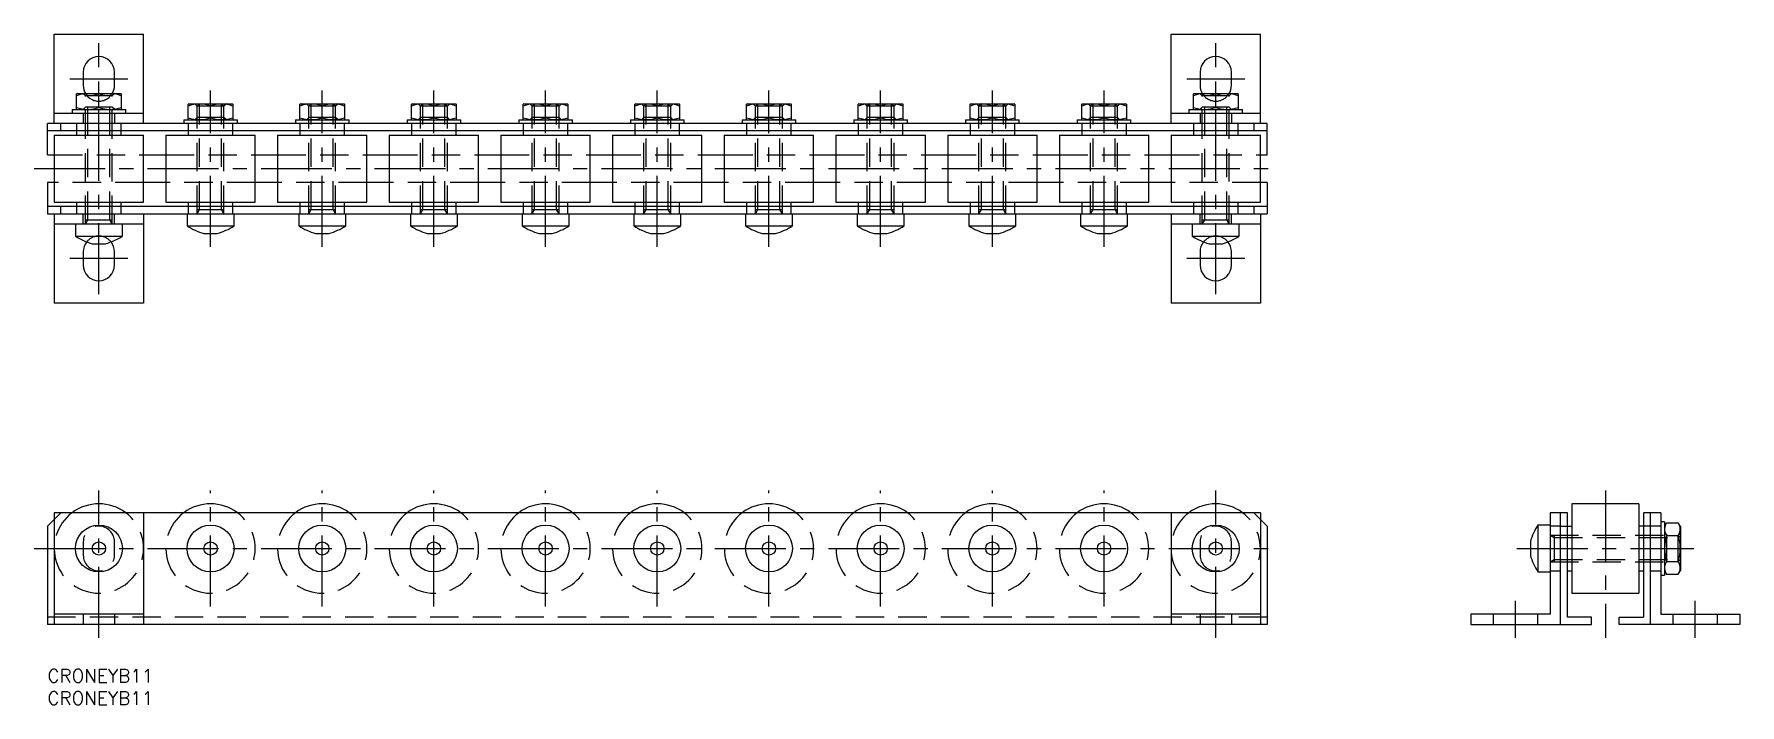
# Model space of a CAD drawing. Extents: x -3 to 379, y -8 to 142.
import ezdxf

# ---------------------------------------------------------------- set-up
doc = ezdxf.new("R2010")
doc.units = 0
doc.header["$LTSCALE"] = 0.5
doc.linetypes.add('CENTER', pattern=[50.8, 31.75, -6.35, 6.35, -6.35])
doc.linetypes.add('DASHED', pattern=[19.05, 12.7, -6.35])
for name, color, linetype in [('MSM_CENTER', 1, 'CENTER'), ('MSM_CONTINUOUS', 7, 'CONTINUOUS'), ('MSM_DASHED', 4, 'DASHED'), ('MSM_PART_NUMBER', 7, 'CONTINUOUS')]:
    doc.layers.add(name, color=color, linetype=linetype)
doc.styles.get("Standard").update_dxf_attribs({"font": 'txt.shx', "height": 3, "bigfont": 'bigfont.shx'})

# ---------------------------------------------------------------- blocks, each defined once
blk = doc.blocks.new('*U45')
at = {"layer": 'MSM_PART_NUMBER'}
blk.add_text('CRONEYB11', height=3, dxfattribs=at).set_placement((0, -3))
blk = doc.blocks.new('*U46')
at = {"layer": 'MSM_PART_NUMBER'}
blk.add_text('CRONEYB11', height=3, dxfattribs=at).set_placement((0, -8))

msp = doc.modelspace()

# ---------------------------------------------------------------- linework, layer by layer
at = {"layer": 'MSM_CENTER'}
for p, q in [((11.5, 83.91), (11.5, 140.11)), ((261.5, 83.91), (261.5, 140.11)), ((5, 132.11), (18, 132.11)), ((255, 132.11), (268, 132.11)), ((36.5, 94.51), (36.5, 129.51)), ((61.5, 94.51), (61.5, 129.51)), ((86.5, 94.51), (86.5, 129.51)), ((111.5, 94.51), (111.5, 129.51)), ((136.5, 94.51), (136.5, 129.51)), ((161.5, 94.51), (161.5, 129.51)), ((186.5, 94.51), (186.5, 129.51)), ((211.5, 94.51), (211.5, 129.51)), ((236.5, 94.51), (236.5, 129.51)), ((-3, 112.01), (276, 112.01)), ((18, 91.91), (5, 91.91)), ((268, 91.91), (255, 91.91)), ((11.5, 7), (11.5, 40)), ((36.5, 14), (36.5, 40)), ((61.5, 14), (61.5, 40)), ((86.5, 14), (86.5, 40)), ((111.5, 14), (111.5, 40)), ((136.5, 14), (136.5, 40)), ((161.5, 14), (161.5, 40)), ((186.5, 14), (186.5, 40)), ((211.5, 14), (211.5, 40)), ((236.5, 14), (236.5, 40)), ((261.5, 7), (261.5, 40)), ((348.74, 40), (348.74, 7)), ((-3, 27), (276, 27)), ((328.94, 27), (368.54, 27)), ((328.64, 7), (328.64, 15.3)), ((368.84, 7), (368.84, 15.3))]:
    msp.add_line(p, q, dxfattribs=at)
at = {"layer": 'MSM_CONTINUOUS'}
for p, q in [((1.5, 122.11), (1.5, 142.11)), ((1.5, 142.11), (21.5, 142.11)), ((21.5, 122.11), (21.5, 142.11)), ((251.5, 122.11), (251.5, 142.11)), ((251.5, 142.11), (271.5, 142.11)), ((271.5, 122.11), (271.5, 142.11)), ((8, 133.61), (8, 130.61)), ((15, 130.61), (15, 133.61)), ((258, 133.61), (258, 130.61)), ((265, 130.61), (265, 133.61)), ((6.6, 128.81), (6.5, 128.75)), ((6.5, 125.27), (6.5, 128.75)), ((6.6, 128.81), (16.4, 128.81)), ((11.5, 125.72), (11.5, 128.31)), ((16.5, 128.75), (16.4, 128.81)), ((16.5, 128.75), (16.5, 125.27)), ((31.6, 126.51), (31.5, 126.45)), ((31.5, 122.97), (31.5, 126.45)), ((31.6, 126.51), (41.4, 126.51)), ((36.5, 123.42), (36.5, 126.01)), ((41.5, 126.45), (41.4, 126.51)), ((41.5, 126.45), (41.5, 122.97)), ((56.6, 126.51), (56.5, 126.45)), ((56.5, 122.97), (56.5, 126.45)), ((56.6, 126.51), (66.4, 126.51)), ((61.5, 123.42), (61.5, 126.01)), ((66.5, 126.45), (66.4, 126.51)), ((66.5, 126.45), (66.5, 122.97)), ((81.6, 126.51), (81.5, 126.45)), ((81.5, 122.97), (81.5, 126.45)), ((81.6, 126.51), (91.4, 126.51)), ((86.5, 123.42), (86.5, 126.01)), ((91.5, 126.45), (91.4, 126.51)), ((91.5, 126.45), (91.5, 122.97)), ((106.6, 126.51), (106.5, 126.45)), ((106.5, 122.97), (106.5, 126.45)), ((106.6, 126.51), (116.4, 126.51)), ((111.5, 123.42), (111.5, 126.01)), ((116.5, 126.45), (116.4, 126.51)), ((116.5, 126.45), (116.5, 122.97)), ((131.6, 126.51), (131.5, 126.45)), ((131.5, 122.97), (131.5, 126.45)), ((131.6, 126.51), (141.4, 126.51)), ((136.5, 123.42), (136.5, 126.01)), ((141.5, 126.45), (141.4, 126.51)), ((141.5, 126.45), (141.5, 122.97)), ((156.6, 126.51), (156.5, 126.45)), ((156.5, 122.97), (156.5, 126.45)), ((156.6, 126.51), (166.4, 126.51)), ((161.5, 123.42), (161.5, 126.01)), ((166.5, 126.45), (166.4, 126.51)), ((166.5, 126.45), (166.5, 122.97)), ((181.6, 126.51), (181.5, 126.45)), ((181.5, 122.97), (181.5, 126.45)), ((181.6, 126.51), (191.4, 126.51)), ((186.5, 123.42), (186.5, 126.01)), ((191.5, 126.45), (191.4, 126.51)), ((191.5, 126.45), (191.5, 122.97)), ((206.6, 126.51), (206.5, 126.45)), ((206.5, 122.97), (206.5, 126.45)), ((206.6, 126.51), (216.4, 126.51)), ((211.5, 123.42), (211.5, 126.01)), ((216.5, 126.45), (216.4, 126.51)), ((216.5, 126.45), (216.5, 122.97)), ((231.6, 126.51), (231.5, 126.45)), ((231.5, 122.97), (231.5, 126.45)), ((231.6, 126.51), (241.4, 126.51)), ((236.5, 123.42), (236.5, 126.01)), ((241.5, 126.45), (241.4, 126.51)), ((241.5, 126.45), (241.5, 122.97)), ((256.6, 128.81), (256.5, 128.75)), ((256.5, 125.27), (256.5, 128.75)), ((256.6, 128.81), (266.4, 128.81)), ((261.5, 125.72), (261.5, 128.31)), ((266.5, 128.75), (266.4, 128.81)), ((266.5, 128.75), (266.5, 125.27)), ((1.5, 124.41), (21.5, 124.41)), ((5.5, 125.21), (5.5, 124.41)), ((5.5, 125.21), (17.5, 125.21)), ((6.5, 125.27), (6.6, 125.21)), ((16.4, 125.21), (16.5, 125.27)), ((17.5, 124.41), (17.5, 125.21)), ((30.5, 122.91), (30.5, 122.11)), ((30.5, 122.91), (42.5, 122.91)), ((31.5, 122.97), (31.6, 122.91)), ((41.4, 122.91), (41.5, 122.97)), ((42.5, 122.11), (42.5, 122.91)), ((55.5, 122.91), (55.5, 122.11)), ((55.5, 122.91), (67.5, 122.91)), ((56.5, 122.97), (56.6, 122.91)), ((66.4, 122.91), (66.5, 122.97)), ((67.5, 122.11), (67.5, 122.91)), ((80.5, 122.91), (80.5, 122.11)), ((80.5, 122.91), (92.5, 122.91)), ((81.5, 122.97), (81.6, 122.91)), ((91.4, 122.91), (91.5, 122.97)), ((92.5, 122.11), (92.5, 122.91)), ((105.5, 122.91), (105.5, 122.11)), ((105.5, 122.91), (117.5, 122.91)), ((106.5, 122.97), (106.6, 122.91)), ((116.4, 122.91), (116.5, 122.97)), ((117.5, 122.11), (117.5, 122.91)), ((130.5, 122.91), (130.5, 122.11)), ((130.5, 122.91), (142.5, 122.91)), ((131.5, 122.97), (131.6, 122.91)), ((141.4, 122.91), (141.5, 122.97)), ((142.5, 122.11), (142.5, 122.91)), ((155.5, 122.91), (155.5, 122.11)), ((155.5, 122.91), (167.5, 122.91)), ((156.5, 122.97), (156.6, 122.91)), ((166.4, 122.91), (166.5, 122.97)), ((167.5, 122.11), (167.5, 122.91)), ((180.5, 122.91), (180.5, 122.11)), ((180.5, 122.91), (192.5, 122.91)), ((181.5, 122.97), (181.6, 122.91)), ((191.4, 122.91), (191.5, 122.97)), ((192.5, 122.11), (192.5, 122.91)), ((205.5, 122.91), (205.5, 122.11)), ((205.5, 122.91), (217.5, 122.91)), ((206.5, 122.97), (206.6, 122.91)), ((216.4, 122.91), (216.5, 122.97)), ((217.5, 122.11), (217.5, 122.91)), ((230.5, 122.91), (230.5, 122.11)), ((230.5, 122.91), (242.5, 122.91)), ((231.5, 122.97), (231.6, 122.91)), ((241.4, 122.91), (241.5, 122.97)), ((242.5, 122.11), (242.5, 122.91)), ((251.5, 124.41), (271.5, 124.41)), ((255.5, 125.21), (255.5, 124.41)), ((255.5, 125.21), (267.5, 125.21)), ((256.5, 125.27), (256.6, 125.21)), ((266.4, 125.21), (266.5, 125.27)), ((267.5, 124.41), (267.5, 125.21)), ((0, 115.11), (0, 122.11)), ((273, 122.11), (0, 122.11)), ((0, 120.51), (273, 120.51)), ((1.5, 119.51), (1.5, 104.51)), ((1.5, 119.51), (21.5, 119.51)), ((3, 120.51), (3, 122.11)), ((6.5, 120.51), (6.5, 119.51)), ((16.5, 119.51), (16.5, 120.51)), ((21.5, 104.51), (21.5, 119.51)), ((26.5, 119.51), (26.5, 104.51)), ((26.5, 119.51), (46.5, 119.51)), ((31.5, 120.51), (31.5, 119.51)), ((41.5, 119.51), (41.5, 120.51)), ((46.5, 104.51), (46.5, 119.51)), ((51.5, 119.51), (51.5, 104.51)), ((51.5, 119.51), (71.5, 119.51)), ((56.5, 120.51), (56.5, 119.51)), ((66.5, 119.51), (66.5, 120.51)), ((71.5, 104.51), (71.5, 119.51)), ((76.5, 119.51), (76.5, 104.51)), ((76.5, 119.51), (96.5, 119.51)), ((81.5, 120.51), (81.5, 119.51)), ((91.5, 119.51), (91.5, 120.51)), ((96.5, 104.51), (96.5, 119.51)), ((101.5, 119.51), (101.5, 104.51)), ((101.5, 119.51), (121.5, 119.51)), ((106.5, 120.51), (106.5, 119.51)), ((116.5, 119.51), (116.5, 120.51)), ((121.5, 104.51), (121.5, 119.51)), ((126.5, 119.51), (126.5, 104.51)), ((126.5, 119.51), (146.5, 119.51)), ((131.5, 120.51), (131.5, 119.51)), ((141.5, 119.51), (141.5, 120.51)), ((146.5, 104.51), (146.5, 119.51)), ((151.5, 119.51), (151.5, 104.51)), ((151.5, 119.51), (171.5, 119.51)), ((156.5, 120.51), (156.5, 119.51)), ((166.5, 119.51), (166.5, 120.51)), ((171.5, 104.51), (171.5, 119.51)), ((176.5, 119.51), (176.5, 104.51)), ((176.5, 119.51), (196.5, 119.51)), ((181.5, 120.51), (181.5, 119.51)), ((191.5, 119.51), (191.5, 120.51)), ((196.5, 104.51), (196.5, 119.51)), ((201.5, 119.51), (201.5, 104.51)), ((201.5, 119.51), (221.5, 119.51)), ((206.5, 120.51), (206.5, 119.51)), ((216.5, 119.51), (216.5, 120.51)), ((221.5, 104.51), (221.5, 119.51)), ((226.5, 119.51), (226.5, 104.51)), ((226.5, 119.51), (246.5, 119.51)), ((231.5, 120.51), (231.5, 119.51)), ((241.5, 119.51), (241.5, 120.51)), ((246.5, 104.51), (246.5, 119.51)), ((251.5, 119.51), (251.5, 104.51)), ((251.5, 119.51), (271.5, 119.51)), ((256.5, 120.51), (256.5, 119.51)), ((266.5, 119.51), (266.5, 120.51)), ((270, 122.11), (270, 120.51)), ((271.5, 104.51), (271.5, 119.51)), ((273, 115.11), (273, 122.11)), ((0, 115.11), (1.5, 115.11)), ((21.5, 115.11), (26.5, 115.11)), ((46.5, 115.11), (51.5, 115.11)), ((71.5, 115.11), (76.5, 115.11)), ((96.5, 115.11), (101.5, 115.11)), ((121.5, 115.11), (126.5, 115.11)), ((146.5, 115.11), (151.5, 115.11)), ((171.5, 115.11), (176.5, 115.11)), ((196.5, 115.11), (201.5, 115.11)), ((221.5, 115.11), (226.5, 115.11)), ((246.5, 115.11), (251.5, 115.11)), ((271.5, 115.11), (273, 115.11)), ((0, 108.91), (0, 101.91)), ((1.5, 108.91), (0, 108.91)), ((26.5, 108.91), (21.5, 108.91)), ((51.5, 108.91), (46.5, 108.91)), ((76.5, 108.91), (71.5, 108.91)), ((101.5, 108.91), (96.5, 108.91)), ((126.5, 108.91), (121.5, 108.91)), ((151.5, 108.91), (146.5, 108.91)), ((176.5, 108.91), (171.5, 108.91)), ((201.5, 108.91), (196.5, 108.91)), ((226.5, 108.91), (221.5, 108.91)), ((251.5, 108.91), (246.5, 108.91)), ((273, 108.91), (271.5, 108.91)), ((273, 108.91), (273, 101.91)), ((273, 103.51), (0, 103.51)), ((1.5, 104.51), (21.5, 104.51)), ((3, 101.91), (3, 103.51)), ((6.5, 104.51), (6.5, 103.51)), ((16.5, 103.51), (16.5, 104.51)), ((26.5, 104.51), (46.5, 104.51)), ((31.5, 104.51), (31.5, 103.51)), ((41.5, 103.51), (41.5, 104.51)), ((51.5, 104.51), (71.5, 104.51)), ((56.5, 104.51), (56.5, 103.51)), ((66.5, 103.51), (66.5, 104.51)), ((76.5, 104.51), (96.5, 104.51)), ((81.5, 104.51), (81.5, 103.51)), ((91.5, 103.51), (91.5, 104.51)), ((101.5, 104.51), (121.5, 104.51)), ((106.5, 104.51), (106.5, 103.51)), ((116.5, 103.51), (116.5, 104.51)), ((126.5, 104.51), (146.5, 104.51)), ((131.5, 104.51), (131.5, 103.51)), ((141.5, 103.51), (141.5, 104.51)), ((151.5, 104.51), (171.5, 104.51)), ((156.5, 104.51), (156.5, 103.51)), ((166.5, 103.51), (166.5, 104.51)), ((176.5, 104.51), (196.5, 104.51)), ((181.5, 104.51), (181.5, 103.51)), ((191.5, 103.51), (191.5, 104.51)), ((201.5, 104.51), (221.5, 104.51)), ((206.5, 104.51), (206.5, 103.51)), ((216.5, 103.51), (216.5, 104.51)), ((226.5, 104.51), (246.5, 104.51)), ((231.5, 104.51), (231.5, 103.51)), ((241.5, 103.51), (241.5, 104.51)), ((251.5, 104.51), (271.5, 104.51)), ((256.5, 104.51), (256.5, 103.51)), ((266.5, 103.51), (266.5, 104.51)), ((270, 103.51), (270, 101.91)), ((0, 101.91), (273, 101.91)), ((1.5, 101.91), (1.5, 81.91)), ((21.5, 99.61), (1.5, 99.61)), ((6.25, 99.61), (6.25, 96.9)), ((16.75, 96.9), (16.75, 99.61)), ((21.5, 101.91), (21.5, 81.91)), ((31.25, 101.91), (31.25, 99.2)), ((41.75, 99.2), (41.75, 101.91)), ((56.25, 101.91), (56.25, 99.2)), ((66.75, 99.2), (66.75, 101.91)), ((81.25, 101.91), (81.25, 99.2)), ((91.75, 99.2), (91.75, 101.91)), ((106.25, 101.91), (106.25, 99.2)), ((116.75, 99.2), (116.75, 101.91)), ((131.25, 101.91), (131.25, 99.2)), ((141.75, 99.2), (141.75, 101.91)), ((156.25, 101.91), (156.25, 99.2)), ((166.75, 99.2), (166.75, 101.91)), ((181.25, 101.91), (181.25, 99.2)), ((191.75, 99.2), (191.75, 101.91)), ((206.25, 101.91), (206.25, 99.2)), ((216.75, 99.2), (216.75, 101.91)), ((231.25, 101.91), (231.25, 99.2)), ((241.75, 99.2), (241.75, 101.91)), ((251.5, 101.91), (251.5, 81.91)), ((271.5, 99.61), (251.5, 99.61)), ((256.25, 99.61), (256.25, 96.9)), ((266.75, 96.9), (266.75, 99.61)), ((271.5, 101.91), (271.5, 81.91)), ((6.25, 96.9), (16.75, 96.9)), ((31.25, 99.2), (41.75, 99.2)), ((35.01, 97.51), (37.99, 97.51)), ((56.25, 99.2), (66.75, 99.2)), ((60.01, 97.51), (62.99, 97.51)), ((81.25, 99.2), (91.75, 99.2)), ((85.01, 97.51), (87.99, 97.51)), ((106.25, 99.2), (116.75, 99.2)), ((110.01, 97.51), (112.99, 97.51)), ((131.25, 99.2), (141.75, 99.2)), ((135.01, 97.51), (137.99, 97.51)), ((156.25, 99.2), (166.75, 99.2)), ((160.01, 97.51), (162.99, 97.51)), ((181.25, 99.2), (191.75, 99.2)), ((185.01, 97.51), (187.99, 97.51)), ((206.25, 99.2), (216.75, 99.2)), ((210.01, 97.51), (212.99, 97.51)), ((231.25, 99.2), (241.75, 99.2)), ((235.01, 97.51), (237.99, 97.51)), ((256.25, 96.9), (266.75, 96.9)), ((8, 93.41), (8, 90.41)), ((10.01, 95.21), (12.99, 95.21)), ((15, 90.41), (15, 93.41)), ((258, 93.41), (258, 90.41)), ((260.01, 95.21), (262.99, 95.21)), ((265, 90.41), (265, 93.41)), ((21.5, 81.91), (1.5, 81.91)), ((271.5, 81.91), (251.5, 81.91)), ((1.5, 35), (1.5, 10)), ((271.5, 35), (1.5, 35)), ((21.5, 35), (21.5, 10)), ((251.5, 35), (251.5, 10)), ((271.5, 35), (271.5, 10)), ((340.24, 35), (336.34, 35)), ((336.34, 35), (336.34, 12.3)), ((338.64, 35), (338.64, 10)), ((340.24, 11.6), (340.24, 35)), ((341.24, 37), (341.24, 17)), ((356.24, 37), (341.24, 37)), ((356.24, 37), (356.24, 17)), ((357.24, 35), (357.24, 11.6)), ((361.14, 35), (357.24, 35)), ((358.84, 10), (358.84, 35)), ((361.14, 35), (361.14, 12.3)), ((0, 32), (1.5, 33.5)), ((0, 32), (0, 10)), ((271.5, 33.5), (273, 32)), ((273, 32), (273, 10)), ((333.63, 32.25), (333.63, 21.75)), ((336.34, 32.25), (333.63, 32.25)), ((338.64, 32), (341.24, 32)), ((358.84, 32), (356.24, 32)), ((361.94, 33), (361.14, 33)), ((361.94, 33), (361.94, 21)), ((362.44, 32.77), (361.94, 31.9)), ((362.44, 32.77), (365.03, 32.77)), ((365.54, 31.9), (365.03, 32.77)), ((365.54, 31.9), (365.54, 22.1)), ((331.94, 28.49), (331.94, 25.51)), ((362.44, 29.89), (365.03, 29.89)), ((362.44, 24.11), (365.03, 24.11)), ((333.63, 21.75), (336.34, 21.75)), ((340.24, 22), (341.24, 22)), ((356.24, 22), (357.24, 22)), ((361.14, 21), (361.94, 21)), ((361.94, 22.1), (362.44, 21.23)), ((362.44, 21.23), (365.03, 21.23)), ((365.03, 21.23), (365.54, 22.1)), ((341.24, 17), (356.24, 17)), ((21.5, 12.3), (1.5, 12.3)), ((271.5, 12.3), (251.5, 12.3)), ((336.34, 12.3), (318.64, 12.3)), ((318.64, 12.3), (318.64, 10)), ((345.64, 11.6), (340.24, 11.6)), ((345.64, 10), (345.64, 11.6)), ((351.84, 11.6), (357.24, 11.6)), ((351.84, 10), (351.84, 11.6)), ((361.14, 12.3), (378.84, 12.3)), ((378.84, 12.3), (378.84, 10)), ((273, 10), (0, 10)), ((318.64, 10), (345.64, 10)), ((378.84, 10), (351.84, 10))]:
    msp.add_line(p, q, dxfattribs=at)
for centre, radius in [((11.5, 27), 5.25), ((36.5, 27), 5.25), ((61.5, 27), 5.25), ((86.5, 27), 5.25), ((111.5, 27), 5.25), ((136.5, 27), 5.25), ((161.5, 27), 5.25), ((186.5, 27), 5.25), ((211.5, 27), 5.25), ((236.5, 27), 5.25), ((261.5, 27), 5.25), ((11.5, 27), 1.49), ((36.5, 27), 1.49), ((61.5, 27), 1.49), ((86.5, 27), 1.49), ((111.5, 27), 1.49), ((136.5, 27), 1.49), ((161.5, 27), 1.49), ((186.5, 27), 1.49), ((211.5, 27), 1.49), ((236.5, 27), 1.49), ((261.5, 27), 1.49)]:
    msp.add_circle(centre, radius, dxfattribs=at)
for centre, radius, start, end in [((11.5, 133.61), 3.5, 0, 180), ((261.5, 133.61), 3.5, 0, 180), ((11.5, 130.61), 3.5, 180, 210.9497), ((11.5, 130.61), 3.5, 329.0503, 0), ((261.5, 130.61), 3.5, 180, 210.9497), ((261.5, 130.61), 3.5, 329.0503, 0), ((9, 121.38), 7.37, 70.1592, 109.8408), ((14, 121.38), 7.37, 70.1592, 109.8408), ((34, 119.08), 7.37, 70.1592, 109.8408), ((39, 119.08), 7.37, 70.1592, 109.8408), ((59, 119.08), 7.37, 70.1592, 109.8408), ((64, 119.08), 7.37, 70.1592, 109.8408), ((84, 119.08), 7.37, 70.1592, 109.8408), ((89, 119.08), 7.37, 70.1592, 109.8408), ((109, 119.08), 7.37, 70.1592, 109.8408), ((114, 119.08), 7.37, 70.1592, 109.8408), ((134, 119.08), 7.37, 70.1592, 109.8408), ((139, 119.08), 7.37, 70.1592, 109.8408), ((159, 119.08), 7.37, 70.1592, 109.8408), ((164, 119.08), 7.37, 70.1592, 109.8408), ((184, 119.08), 7.37, 70.1592, 109.8408), ((189, 119.08), 7.37, 70.1592, 109.8408), ((209, 119.08), 7.37, 70.1592, 109.8408), ((214, 119.08), 7.37, 70.1592, 109.8408), ((234, 119.08), 7.37, 70.1592, 109.8408), ((239, 119.08), 7.37, 70.1592, 109.8408), ((259, 121.38), 7.37, 70.1592, 109.8408), ((264, 121.38), 7.37, 70.1592, 109.8408), ((9, 132.64), 7.37, 250.1592, 289.8408), ((14, 132.64), 7.37, 250.1592, 289.8408), ((34, 130.34), 7.37, 250.1592, 289.8408), ((39, 130.34), 7.37, 250.1592, 289.8408), ((59, 130.34), 7.37, 250.1592, 289.8408), ((64, 130.34), 7.37, 250.1592, 289.8408), ((84, 130.34), 7.37, 250.1592, 289.8408), ((89, 130.34), 7.37, 250.1592, 289.8408), ((109, 130.34), 7.37, 250.1592, 289.8408), ((114, 130.34), 7.37, 250.1592, 289.8408), ((134, 130.34), 7.37, 250.1592, 289.8408), ((139, 130.34), 7.37, 250.1592, 289.8408), ((159, 130.34), 7.37, 250.1592, 289.8408), ((164, 130.34), 7.37, 250.1592, 289.8408), ((184, 130.34), 7.37, 250.1592, 289.8408), ((189, 130.34), 7.37, 250.1592, 289.8408), ((209, 130.34), 7.37, 250.1592, 289.8408), ((214, 130.34), 7.37, 250.1592, 289.8408), ((234, 130.34), 7.37, 250.1592, 289.8408), ((239, 130.34), 7.37, 250.1592, 289.8408), ((259, 132.64), 7.37, 250.1592, 289.8408), ((264, 132.64), 7.37, 250.1592, 289.8408), ((13.04, 106.95), 12.12, 235.9445, 255.5214), ((11.5, 93.41), 3.5, 141.2477, 180), ((9.96, 106.95), 12.12, 284.4786, 304.0555), ((11.5, 93.41), 3.5, 0, 38.7523), ((38.04, 109.25), 12.12, 235.9445, 255.5214), ((34.96, 109.25), 12.12, 284.4786, 304.0555), ((63.04, 109.25), 12.12, 235.9445, 255.5214), ((59.96, 109.25), 12.12, 284.4786, 304.0555), ((88.04, 109.25), 12.12, 235.9445, 255.5214), ((84.96, 109.25), 12.12, 284.4786, 304.0555), ((113.04, 109.25), 12.12, 235.9445, 255.5214), ((109.96, 109.25), 12.12, 284.4786, 304.0555), ((138.04, 109.25), 12.12, 235.9445, 255.5214), ((134.96, 109.25), 12.12, 284.4786, 304.0555), ((163.04, 109.25), 12.12, 235.9445, 255.5214), ((159.96, 109.25), 12.12, 284.4786, 304.0555), ((188.04, 109.25), 12.12, 235.9445, 255.5214), ((184.96, 109.25), 12.12, 284.4786, 304.0555), ((213.04, 109.25), 12.12, 235.9445, 255.5214), ((209.96, 109.25), 12.12, 284.4786, 304.0555), ((238.04, 109.25), 12.12, 235.9445, 255.5214), ((234.96, 109.25), 12.12, 284.4786, 304.0555), ((263.04, 106.95), 12.12, 235.9445, 255.5214), ((261.5, 93.41), 3.5, 141.2477, 180), ((259.96, 106.95), 12.12, 284.4786, 304.0555), ((261.5, 93.41), 3.5, 0, 38.7523), ((11.5, 90.41), 3.5, 180, 0), ((261.5, 90.41), 3.5, 180, 0), ((11.5, 27), 10, 53.1301, 126.8699), ((36.5, 27), 10, 53.1301, 126.8699), ((61.5, 27), 10, 53.1301, 126.8699), ((86.5, 27), 10, 53.1301, 126.8699), ((111.5, 27), 10, 53.1301, 126.8699), ((136.5, 27), 10, 53.1301, 126.8699), ((161.5, 27), 10, 53.1301, 126.8699), ((186.5, 27), 10, 53.1301, 126.8699), ((211.5, 27), 10, 53.1301, 126.8699), ((236.5, 27), 10, 53.1301, 126.8699), ((261.5, 27), 10, 53.1301, 126.8699), ((343.67, 25.46), 12.12, 145.9445, 165.5214), ((364.55, 31.33), 2.56, 154.3574, 214.3573), ((362.92, 31.33), 2.56, 325.6427, 25.6426), ((371.6, 27), 9.61, 162.5124, 197.4876), ((355.87, 27), 9.61, 342.5124, 17.4876), ((343.67, 28.54), 12.12, 194.4786, 214.0555), ((364.55, 22.67), 2.56, 145.6427, 205.6426), ((362.92, 22.67), 2.56, 334.3574, 34.3573)]:
    msp.add_arc(centre, radius, start, end, dxfattribs=at)
at = {"layer": 'MSM_DASHED'}
for p, q in [((7.96, 128.81), (8.5, 128.27)), ((9.04, 128.81), (8.5, 128.27)), ((14.5, 128.27), (8.5, 128.27)), ((8.5, 99.61), (8.5, 128.27)), ((9.04, 100.55), (9.04, 128.81)), ((13.96, 128.81), (14.5, 128.27)), ((13.96, 100.55), (13.96, 128.81)), ((15.04, 128.81), (14.5, 128.27)), ((14.5, 99.61), (14.5, 128.27)), ((32.96, 126.51), (33.5, 125.97)), ((34.04, 126.51), (33.5, 125.97)), ((34.04, 102.85), (34.04, 126.51)), ((38.96, 126.51), (39.5, 125.97)), ((38.96, 102.85), (38.96, 126.51)), ((40.04, 126.51), (39.5, 125.97)), ((57.96, 126.51), (58.5, 125.97)), ((59.04, 126.51), (58.5, 125.97)), ((59.04, 102.85), (59.04, 126.51)), ((63.96, 126.51), (64.5, 125.97)), ((63.96, 102.85), (63.96, 126.51)), ((65.04, 126.51), (64.5, 125.97)), ((82.96, 126.51), (83.5, 125.97)), ((84.04, 126.51), (83.5, 125.97)), ((84.04, 102.85), (84.04, 126.51)), ((88.96, 126.51), (89.5, 125.97)), ((88.96, 102.85), (88.96, 126.51)), ((90.04, 126.51), (89.5, 125.97)), ((107.96, 126.51), (108.5, 125.97)), ((109.04, 126.51), (108.5, 125.97)), ((109.04, 102.85), (109.04, 126.51)), ((113.96, 126.51), (114.5, 125.97)), ((113.96, 102.85), (113.96, 126.51)), ((115.04, 126.51), (114.5, 125.97)), ((132.96, 126.51), (133.5, 125.97)), ((134.04, 126.51), (133.5, 125.97)), ((134.04, 102.85), (134.04, 126.51)), ((138.96, 126.51), (139.5, 125.97)), ((138.96, 102.85), (138.96, 126.51)), ((140.04, 126.51), (139.5, 125.97)), ((157.96, 126.51), (158.5, 125.97)), ((159.04, 126.51), (158.5, 125.97)), ((159.04, 102.85), (159.04, 126.51)), ((163.96, 126.51), (164.5, 125.97)), ((163.96, 102.85), (163.96, 126.51)), ((165.04, 126.51), (164.5, 125.97)), ((182.96, 126.51), (183.5, 125.97)), ((184.04, 126.51), (183.5, 125.97)), ((184.04, 102.85), (184.04, 126.51)), ((188.96, 126.51), (189.5, 125.97)), ((188.96, 102.85), (188.96, 126.51)), ((190.04, 126.51), (189.5, 125.97)), ((207.96, 126.51), (208.5, 125.97)), ((209.04, 126.51), (208.5, 125.97)), ((209.04, 102.85), (209.04, 126.51)), ((213.96, 126.51), (214.5, 125.97)), ((213.96, 102.85), (213.96, 126.51)), ((215.04, 126.51), (214.5, 125.97)), ((232.96, 126.51), (233.5, 125.97)), ((234.04, 126.51), (233.5, 125.97)), ((234.04, 102.85), (234.04, 126.51)), ((238.96, 126.51), (239.5, 125.97)), ((238.96, 102.85), (238.96, 126.51)), ((240.04, 126.51), (239.5, 125.97)), ((257.96, 128.81), (258.5, 128.27)), ((259.04, 128.81), (258.5, 128.27)), ((258.5, 99.61), (258.5, 128.27)), ((264.5, 128.27), (258.5, 128.27)), ((259.04, 100.55), (259.04, 128.81)), ((263.96, 100.55), (263.96, 128.81)), ((263.96, 128.81), (264.5, 128.27)), ((265.04, 128.81), (264.5, 128.27)), ((264.5, 99.61), (264.5, 128.27)), ((7.96, 125.21), (8.5, 125.75)), ((8, 124.41), (8, 122.11)), ((14.5, 125.75), (8.5, 125.75)), ((15.04, 125.21), (14.5, 125.75)), ((15, 124.41), (15, 122.11)), ((32.96, 122.91), (33.5, 123.45)), ((39.5, 125.97), (33.5, 125.97)), ((33.5, 101.91), (33.5, 125.97)), ((39.5, 123.45), (33.5, 123.45)), ((39.5, 101.91), (39.5, 125.97)), ((40.04, 122.91), (39.5, 123.45)), ((57.96, 122.91), (58.5, 123.45)), ((64.5, 125.97), (58.5, 125.97)), ((58.5, 101.91), (58.5, 125.97)), ((64.5, 123.45), (58.5, 123.45)), ((64.5, 101.91), (64.5, 125.97)), ((65.04, 122.91), (64.5, 123.45)), ((82.96, 122.91), (83.5, 123.45)), ((89.5, 125.97), (83.5, 125.97)), ((83.5, 101.91), (83.5, 125.97)), ((89.5, 123.45), (83.5, 123.45)), ((89.5, 101.91), (89.5, 125.97)), ((90.04, 122.91), (89.5, 123.45)), ((107.96, 122.91), (108.5, 123.45)), ((114.5, 125.97), (108.5, 125.97)), ((108.5, 101.91), (108.5, 125.97)), ((114.5, 123.45), (108.5, 123.45)), ((114.5, 101.91), (114.5, 125.97)), ((115.04, 122.91), (114.5, 123.45)), ((132.96, 122.91), (133.5, 123.45)), ((139.5, 125.97), (133.5, 125.97)), ((133.5, 101.91), (133.5, 125.97)), ((139.5, 123.45), (133.5, 123.45)), ((139.5, 101.91), (139.5, 125.97)), ((140.04, 122.91), (139.5, 123.45)), ((157.96, 122.91), (158.5, 123.45)), ((164.5, 125.97), (158.5, 125.97)), ((158.5, 101.91), (158.5, 125.97)), ((164.5, 123.45), (158.5, 123.45)), ((164.5, 101.91), (164.5, 125.97)), ((165.04, 122.91), (164.5, 123.45)), ((182.96, 122.91), (183.5, 123.45)), ((189.5, 125.97), (183.5, 125.97)), ((183.5, 101.91), (183.5, 125.97)), ((189.5, 123.45), (183.5, 123.45)), ((189.5, 101.91), (189.5, 125.97)), ((190.04, 122.91), (189.5, 123.45)), ((207.96, 122.91), (208.5, 123.45)), ((214.5, 125.97), (208.5, 125.97)), ((208.5, 101.91), (208.5, 125.97)), ((214.5, 123.45), (208.5, 123.45)), ((214.5, 101.91), (214.5, 125.97)), ((215.04, 122.91), (214.5, 123.45)), ((232.96, 122.91), (233.5, 123.45)), ((239.5, 125.97), (233.5, 125.97)), ((233.5, 101.91), (233.5, 125.97)), ((239.5, 123.45), (233.5, 123.45)), ((239.5, 101.91), (239.5, 125.97)), ((240.04, 122.91), (239.5, 123.45)), ((257.96, 125.21), (258.5, 125.75)), ((258, 124.41), (258, 122.11)), ((264.5, 125.75), (258.5, 125.75)), ((265.04, 125.21), (264.5, 125.75)), ((265, 124.41), (265, 122.11)), ((6.5, 122.11), (6.5, 120.51)), ((16.5, 120.51), (16.5, 122.11)), ((31.5, 122.11), (31.5, 120.51)), ((41.5, 120.51), (41.5, 122.11)), ((56.5, 122.11), (56.5, 120.51)), ((66.5, 120.51), (66.5, 122.11)), ((81.5, 122.11), (81.5, 120.51)), ((91.5, 120.51), (91.5, 122.11)), ((106.5, 122.11), (106.5, 120.51)), ((116.5, 120.51), (116.5, 122.11)), ((131.5, 122.11), (131.5, 120.51)), ((141.5, 120.51), (141.5, 122.11)), ((156.5, 122.11), (156.5, 120.51)), ((166.5, 120.51), (166.5, 122.11)), ((181.5, 122.11), (181.5, 120.51)), ((191.5, 120.51), (191.5, 122.11)), ((206.5, 122.11), (206.5, 120.51)), ((216.5, 120.51), (216.5, 122.11)), ((231.5, 122.11), (231.5, 120.51)), ((241.5, 120.51), (241.5, 122.11)), ((256.5, 122.11), (256.5, 120.51)), ((266.5, 120.51), (266.5, 122.11)), ((1.5, 115.11), (21.5, 115.11)), ((26.5, 115.11), (46.5, 115.11)), ((51.5, 115.11), (71.5, 115.11)), ((76.5, 115.11), (96.5, 115.11)), ((101.5, 115.11), (121.5, 115.11)), ((126.5, 115.11), (146.5, 115.11)), ((151.5, 115.11), (171.5, 115.11)), ((176.5, 115.11), (196.5, 115.11)), ((201.5, 115.11), (221.5, 115.11)), ((226.5, 115.11), (246.5, 115.11)), ((251.5, 115.11), (271.5, 115.11)), ((21.5, 108.91), (1.5, 108.91)), ((46.5, 108.91), (26.5, 108.91)), ((71.5, 108.91), (51.5, 108.91)), ((96.5, 108.91), (76.5, 108.91)), ((121.5, 108.91), (101.5, 108.91)), ((146.5, 108.91), (126.5, 108.91)), ((171.5, 108.91), (151.5, 108.91)), ((196.5, 108.91), (176.5, 108.91)), ((221.5, 108.91), (201.5, 108.91)), ((246.5, 108.91), (226.5, 108.91)), ((271.5, 108.91), (251.5, 108.91)), ((6.5, 103.51), (6.5, 101.91)), ((16.5, 101.91), (16.5, 103.51)), ((31.5, 103.51), (31.5, 101.91)), ((41.5, 101.91), (41.5, 103.51)), ((56.5, 103.51), (56.5, 101.91)), ((66.5, 101.91), (66.5, 103.51)), ((81.5, 103.51), (81.5, 101.91)), ((91.5, 101.91), (91.5, 103.51)), ((106.5, 103.51), (106.5, 101.91)), ((116.5, 101.91), (116.5, 103.51)), ((131.5, 103.51), (131.5, 101.91)), ((141.5, 101.91), (141.5, 103.51)), ((156.5, 103.51), (156.5, 101.91)), ((166.5, 101.91), (166.5, 103.51)), ((181.5, 103.51), (181.5, 101.91)), ((191.5, 101.91), (191.5, 103.51)), ((206.5, 103.51), (206.5, 101.91)), ((216.5, 101.91), (216.5, 103.51)), ((231.5, 103.51), (231.5, 101.91)), ((241.5, 101.91), (241.5, 103.51)), ((256.5, 103.51), (256.5, 101.91)), ((266.5, 101.91), (266.5, 103.51)), ((8, 99.61), (8, 101.91)), ((8.5, 100.55), (14.5, 100.55)), ((8.5, 99.61), (9.04, 100.55)), ((14.5, 99.61), (13.96, 100.55)), ((15, 99.61), (15, 101.91)), ((33.5, 102.85), (39.5, 102.85)), ((33.5, 101.91), (34.04, 102.85)), ((39.5, 101.91), (38.96, 102.85)), ((58.5, 102.85), (64.5, 102.85)), ((58.5, 101.91), (59.04, 102.85)), ((64.5, 101.91), (63.96, 102.85)), ((83.5, 102.85), (89.5, 102.85)), ((83.5, 101.91), (84.04, 102.85)), ((89.5, 101.91), (88.96, 102.85)), ((108.5, 102.85), (114.5, 102.85)), ((108.5, 101.91), (109.04, 102.85)), ((114.5, 101.91), (113.96, 102.85)), ((133.5, 102.85), (139.5, 102.85)), ((133.5, 101.91), (134.04, 102.85)), ((139.5, 101.91), (138.96, 102.85)), ((158.5, 102.85), (164.5, 102.85)), ((158.5, 101.91), (159.04, 102.85)), ((164.5, 101.91), (163.96, 102.85)), ((183.5, 102.85), (189.5, 102.85)), ((183.5, 101.91), (184.04, 102.85)), ((189.5, 101.91), (188.96, 102.85)), ((208.5, 102.85), (214.5, 102.85)), ((208.5, 101.91), (209.04, 102.85)), ((214.5, 101.91), (213.96, 102.85)), ((233.5, 102.85), (239.5, 102.85)), ((233.5, 101.91), (234.04, 102.85)), ((239.5, 101.91), (238.96, 102.85)), ((258, 99.61), (258, 101.91)), ((258.5, 99.61), (259.04, 100.55)), ((258.5, 100.55), (264.5, 100.55)), ((264.5, 99.61), (263.96, 100.55)), ((265, 99.61), (265, 101.91)), ((1.5, 33.5), (3, 35)), ((270, 35), (271.5, 33.5)), ((338.64, 32), (336.34, 32)), ((361.14, 32), (358.84, 32)), ((8, 28.5), (8, 25.5)), ((15, 25.5), (15, 28.5)), ((258, 28.5), (258, 25.5)), ((265, 25.5), (265, 28.5)), ((336.34, 30), (365, 30)), ((336.34, 30), (337.27, 29.46)), ((337.27, 30), (337.27, 24)), ((337.27, 29.46), (365.54, 29.46)), ((361.94, 30.54), (362.48, 30)), ((362.48, 24), (362.48, 30)), ((365.54, 30.54), (365, 30)), ((365, 24), (365, 30)), ((365.54, 29.46), (365, 30)), ((336.34, 24), (337.27, 24.54)), ((336.34, 24), (365, 24)), ((337.27, 24.54), (365.54, 24.54)), ((361.94, 23.46), (362.48, 24)), ((365.54, 24.54), (365, 24)), ((365.54, 23.46), (365, 24)), ((336.34, 22), (338.64, 22)), ((358.84, 22), (361.14, 22)), ((273, 11.6), (0, 11.6)), ((8, 12.3), (8, 10)), ((15, 12.3), (15, 10)), ((258, 12.3), (258, 10)), ((265, 12.3), (265, 10)), ((323.64, 12.3), (323.64, 10)), ((333.64, 10), (333.64, 12.3)), ((363.84, 12.3), (363.84, 10)), ((373.84, 10), (373.84, 12.3))]:
    msp.add_line(p, q, dxfattribs=at)
for centre, radius, start, end in [((11.5, 130.61), 3.5, 210.9497, 329.0503), ((261.5, 130.61), 3.5, 210.9497, 329.0503), ((11.5, 93.41), 3.5, 38.7523, 141.2477), ((261.5, 93.41), 3.5, 38.7523, 141.2477), ((11.5, 27), 10, 126.8699, 53.1301), ((36.5, 27), 10, 126.8699, 53.1301), ((61.5, 27), 10, 126.8699, 53.1301), ((86.5, 27), 10, 126.8699, 53.1301), ((111.5, 27), 10, 126.8699, 53.1301), ((136.5, 27), 10, 126.8699, 53.1301), ((161.5, 27), 10, 126.8699, 53.1301), ((186.5, 27), 10, 126.8699, 53.1301), ((211.5, 27), 10, 126.8699, 53.1301), ((236.5, 27), 10, 126.8699, 53.1301), ((261.5, 27), 10, 126.8699, 53.1301), ((11.5, 28.5), 3.5, 0, 180), ((261.5, 28.5), 3.5, 0, 180), ((11.5, 25.5), 3.5, 180, 0), ((261.5, 25.5), 3.5, 180, 0)]:
    msp.add_arc(centre, radius, start, end, dxfattribs=at)

# ---------------------------------------------------------------- block references
at = {"layer": 'MSM_CONTINUOUS'}
for name in ['*U45', '*U46']:
    msp.add_blockref(name, (0, 0), dxfattribs=at)

doc.saveas('drawing.dxf')
